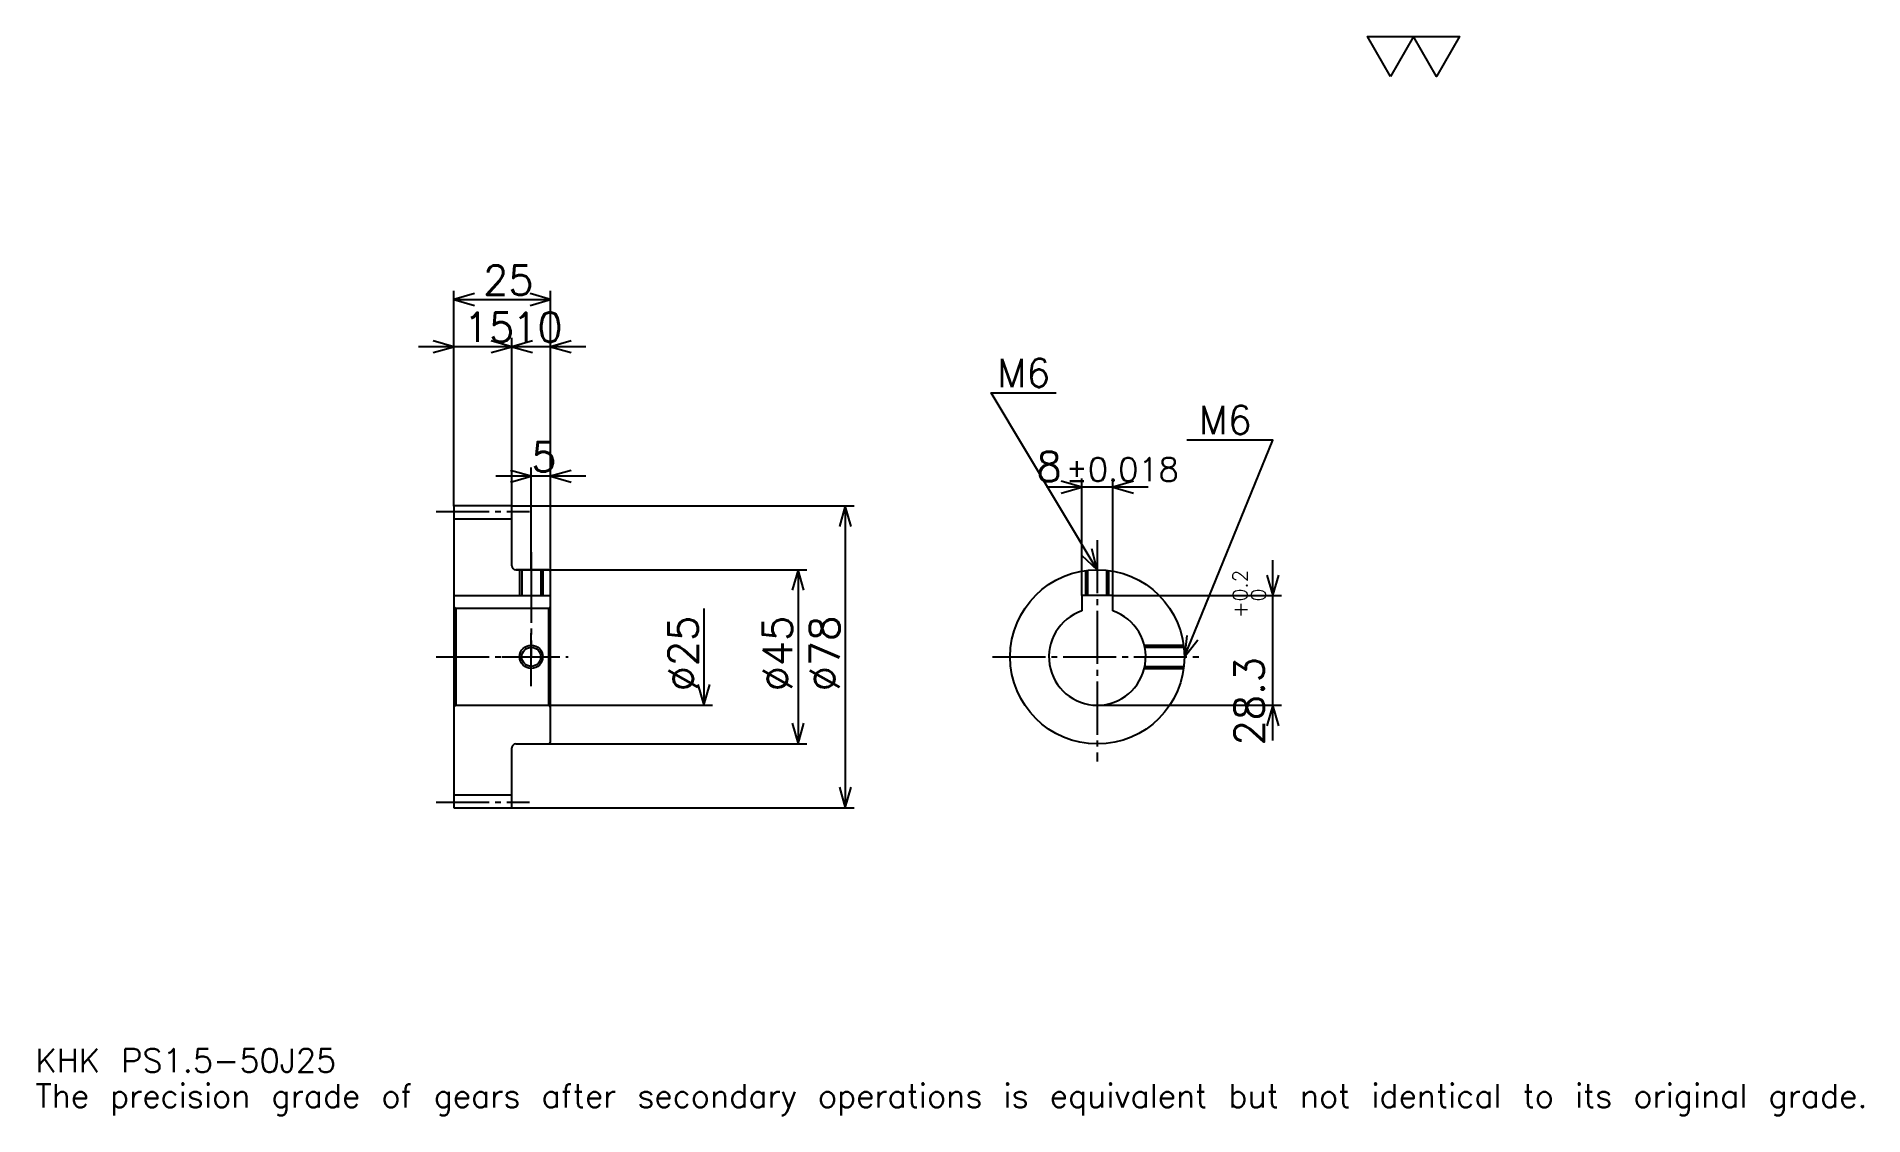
# Model space of a CAD drawing. Extents: x 15 to 487, y 6 to 284.
import ezdxf

# ---------------------------------------------------------------- set-up
doc = ezdxf.new("R2010")
doc.units = 0
doc.linetypes.add('DASHDOT', pattern=[18.260869, 13.695652, -1.521739, 1.521739, -1.521739])
doc.layers.get('0').update_dxf_attribs({"linetype": 'CONTINUOUS'})
doc.layers.add('DASHDOT', color=6, linetype='DASHDOT')
doc.styles.add('KANJI', font='TXT', dxfattribs={"bigfont": 'BIGFONT'})

msp = doc.modelspace()

# ---------------------------------------------------------------- linework, layer by layer
at = {"color": 5}
for p, q in [((123.260864, 163.021744), (123.260864, 218.565216)), ((148.260864, 163.021744), (148.260864, 218.565216)), ((123.260864, 216.282608), (148.260864, 216.282608)), ((147.391296, 204.108704), (114.130432, 204.108704)), ((157.391296, 204.108704), (129.130432, 204.108704)), ((138.260864, 163.021744), (138.260864, 206.391312)), ((157.391296, 170.630432), (134.130432, 170.630432)), ((143.260864, 163.021744), (143.260864, 172.913055)), ((285.456512, 139.821747), (285.456512, 170.108704)), ((293.456512, 139.821747), (293.456512, 170.108704)), ((302.586945, 167.826096), (276.32608, 167.826096)), ((123.260864, 162.921753), (123.260864, 163.021744)), ((138.160858, 163.021744), (148.260864, 163.021744)), ((138.260864, 162.921753), (138.260864, 163.021744)), ((143.260864, 146.521744), (143.260864, 163.021744)), ((143.260864, 146.521744), (143.260864, 163.021744)), ((148.260864, 163.021744), (226.630432, 163.021744)), ((148.260864, 146.021744), (148.260864, 163.021744)), ((224.347824, 163.021744), (224.347824, 85.021744)), ((139.260864, 146.521744), (148.260864, 146.521744)), ((148.260864, 146.521744), (214.456512, 146.521744)), ((212.173904, 146.521744), (212.173904, 101.521744)), ((334.782593, 102.391312), (334.782593, 148.952179)), ((293.456512, 139.821747), (337.065186, 139.821747)), ((187.82608, 136.521744), (187.82608, 111.521744)), ((148.260864, 111.521744), (190.108688, 111.521744)), ((289.456512, 111.521744), (337.065186, 111.521744)), ((139.260864, 101.521744), (148.260864, 101.521744)), ((148.260864, 101.521744), (214.456512, 101.521744)), ((138.160858, 85.021744), (148.260864, 85.021744)), ((148.260864, 85.021744), (226.630432, 85.021744))]:
    msp.add_line(p, q, dxfattribs=at)
at = {"color": 4}
for p, q in [((123.260864, 159.646744), (138.260864, 159.646744)), ((123.260864, 139.821747), (148.260864, 139.821747)), ((147.760864, 136.521744), (148.260864, 137.021744)), ((123.760864, 136.521744), (123.760864, 111.521744)), ((147.760864, 111.521744), (148.260864, 111.021744)), ((123.260864, 88.396744), (138.260864, 88.396744))]:
    msp.add_line(p, q, dxfattribs=at)
at = {"color": 7}
msp.add_lwpolyline([(365.217377, 273.913055), (359.282593, 284.200012), (383.021729, 284.200012), (377.086945, 273.913055), (371.152161, 284.200012), (365.217377, 273.913055)], dxfattribs=at)
at = {"color": 5}
for points in [[(128.586945, 217.804352), (123.260864, 216.282608), (128.586945, 214.760864)], [(142.934784, 214.760864), (148.260864, 216.282608), (142.934784, 217.804352)], [(117.934776, 202.586975), (123.260864, 204.108704), (117.934776, 205.630432)], [(132.934784, 202.586975), (138.260864, 204.108704), (132.934784, 205.630432)], [(143.586945, 205.630432), (138.260864, 204.108704), (143.586945, 202.586975)], [(153.586945, 205.630432), (148.260864, 204.108704), (153.586945, 202.586975)], [(289.456512, 146.521744), (262.065216, 192.17392), (278.804321, 192.17392)], [(311.956512, 124.021744), (334.782593, 180), (312.565247, 180)], [(137.934784, 169.108704), (143.260864, 170.630432), (137.934784, 172.152176)], [(153.586945, 172.152176), (148.260864, 170.630432), (153.586945, 169.108704)], [(280.130432, 166.304352), (285.456512, 167.826096), (280.130432, 169.347839)], [(298.782593, 169.347839), (293.456512, 167.826096), (298.782593, 166.304352)], [(225.869568, 157.695648), (224.347824, 163.021744), (222.82608, 157.695648)], [(285.411377, 150.305893), (289.456512, 146.521744), (288.021149, 151.87175)], [(213.695648, 141.195648), (212.173904, 146.521744), (210.652161, 141.195648)], [(333.260864, 145.147827), (334.782593, 139.821747), (336.304321, 145.147827)], [(312.558472, 129.528152), (311.956512, 124.021744), (315.376648, 128.378983)], [(186.304337, 116.847832), (187.82608, 111.521744), (189.347809, 116.847832)], [(336.304321, 106.195656), (334.782593, 111.521744), (333.260864, 106.195656)], [(210.652161, 106.847832), (212.173904, 101.521744), (213.695648, 106.847832)], [(222.82608, 90.347832), (224.347824, 85.021744), (225.869568, 90.347832)]]:
    msp.add_lwpolyline(points, dxfattribs=at)
at = {"color": 4}
for points in [[(138.260864, 147.521744), (138.260864, 162.921753), (138.160858, 163.021744), (123.360863, 163.021744), (123.260864, 162.921753), (123.260864, 111.021744)], [(139.260864, 101.521744), (147.760864, 101.521744), (148.260864, 102.021744), (148.260864, 146.021744), (147.760864, 146.521744), (139.260864, 146.521744)], [(140.260864, 146.521744), (140.260864, 139.821747)], [(140.800873, 146.521744), (140.800873, 139.821747)], [(145.720856, 146.521744), (145.720856, 139.821747)], [(146.260864, 146.521744), (146.260864, 139.821747)], [(286.456512, 139.821747), (286.456512, 146.320847)], [(286.996521, 139.821747), (286.996521, 146.386856)], [(291.916504, 139.821747), (291.916504, 146.386856)], [(292.456512, 139.821747), (292.456512, 146.320847)], [(123.260864, 111.021744), (123.760864, 111.521744), (147.760864, 111.521744), (147.760864, 136.521744), (123.760864, 136.521744), (123.260864, 137.021744)], [(293.456512, 135.864456), (293.456512, 139.821747), (285.456512, 139.821747), (285.456512, 135.864456)], [(301.591187, 127.021744), (311.755615, 127.021744)], [(301.712036, 126.481743), (311.821625, 126.481743)], [(301.591187, 121.021744), (311.755615, 121.021744)], [(301.712036, 121.561745), (311.821625, 121.561745)], [(123.260864, 111.021744), (123.260864, 85.121742), (123.360863, 85.021744), (138.160858, 85.021744), (138.260864, 85.121742), (138.260864, 100.521744)]]:
    msp.add_lwpolyline(points, dxfattribs=at)
for centre, radius in [((289.456512, 124.021744), 22.5), ((143.260864, 124.021744), 2.46)]:
    msp.add_circle(centre, radius, dxfattribs=at)
at = {"color": 7}
msp.add_circle((143.260864, 124.021744), 3, dxfattribs=at)
at = {"color": 4}
for centre, radius, start, end in [((139.260864, 147.521744), 1, 180, 270), ((289.456512, 124.021744), 12.5, 108.66292518, 71.33707482), ((139.260864, 100.521744), 1, 90, 180)]:
    msp.add_arc(centre, radius, start, end, dxfattribs=at)
at = {"layer": 'DASHDOT', "color": 7}
for p, q in [((118.695648, 161.521744), (142.82608, 161.521744)), ((289.456512, 154.130432), (289.456512, 96.956528)), ((143.260864, 146.521744), (143.260864, 124.021744)), ((118.695648, 124.021744), (152.82608, 124.021744)), ((262.391296, 124.021744), (316.521729, 124.021744)), ((118.695648, 86.521744), (142.82608, 86.521744))]:
    msp.add_line(p, q, dxfattribs=at)
for points in [[(143.260864, 151.08696), (143.260864, 135.256531)], [(143.260864, 116.456528), (143.260864, 131.58696)], [(135.695648, 124.021744), (150.82608, 124.021744)]]:
    msp.add_lwpolyline(points, dxfattribs=at)

# ---------------------------------------------------------------- texts
at = {"color": 7, "style": 'KANJI'}
for s, height, p in [('25', 7.608696, (130.815216, 217.5)), ('15', 7.608696, (125.815208, 205.326096)), ('10', 7.608696, (138.315216, 205.326096)), ('M6', 7.304348, (263.586945, 193.695648)), ('M6', 7.304348, (315.608704, 181.521744)), ('5', 7.608696, (143.28804, 171.847839)), ('8', 7.608696, (273.750671, 169.347839)), ('%%p0.018', 6.086957, (281.282349, 169.347839)), ('KHK PS1.5-50J25', 6.086957, (15.217391, 16.73913)), ('The precision grade of gears after secondary operations is equivalent but not identical to its original grade.', 6.086957, (15.217391, 7.608696))]:
    msp.add_text(s, height=height, dxfattribs=at).set_placement(p)
for s, height, p in [('0.2', 3.804348, (328.239136, 138.340942)), ('+', 3.804348, (328.239136, 134.080078)), ('0', 3.804348, (332.956512, 138.340942)), ('%%c25', 7.608696, (186.304337, 115.081528)), ('%%c45', 7.608696, (210.652161, 115.081528)), ('%%c78', 7.608696, (222.82608, 115.081528)), ('28.3', 7.608696, (332.5, 101.146622))]:
    msp.add_text(s, height=height, rotation=90, dxfattribs=at).set_placement(p)

doc.saveas('drawing.dxf')
